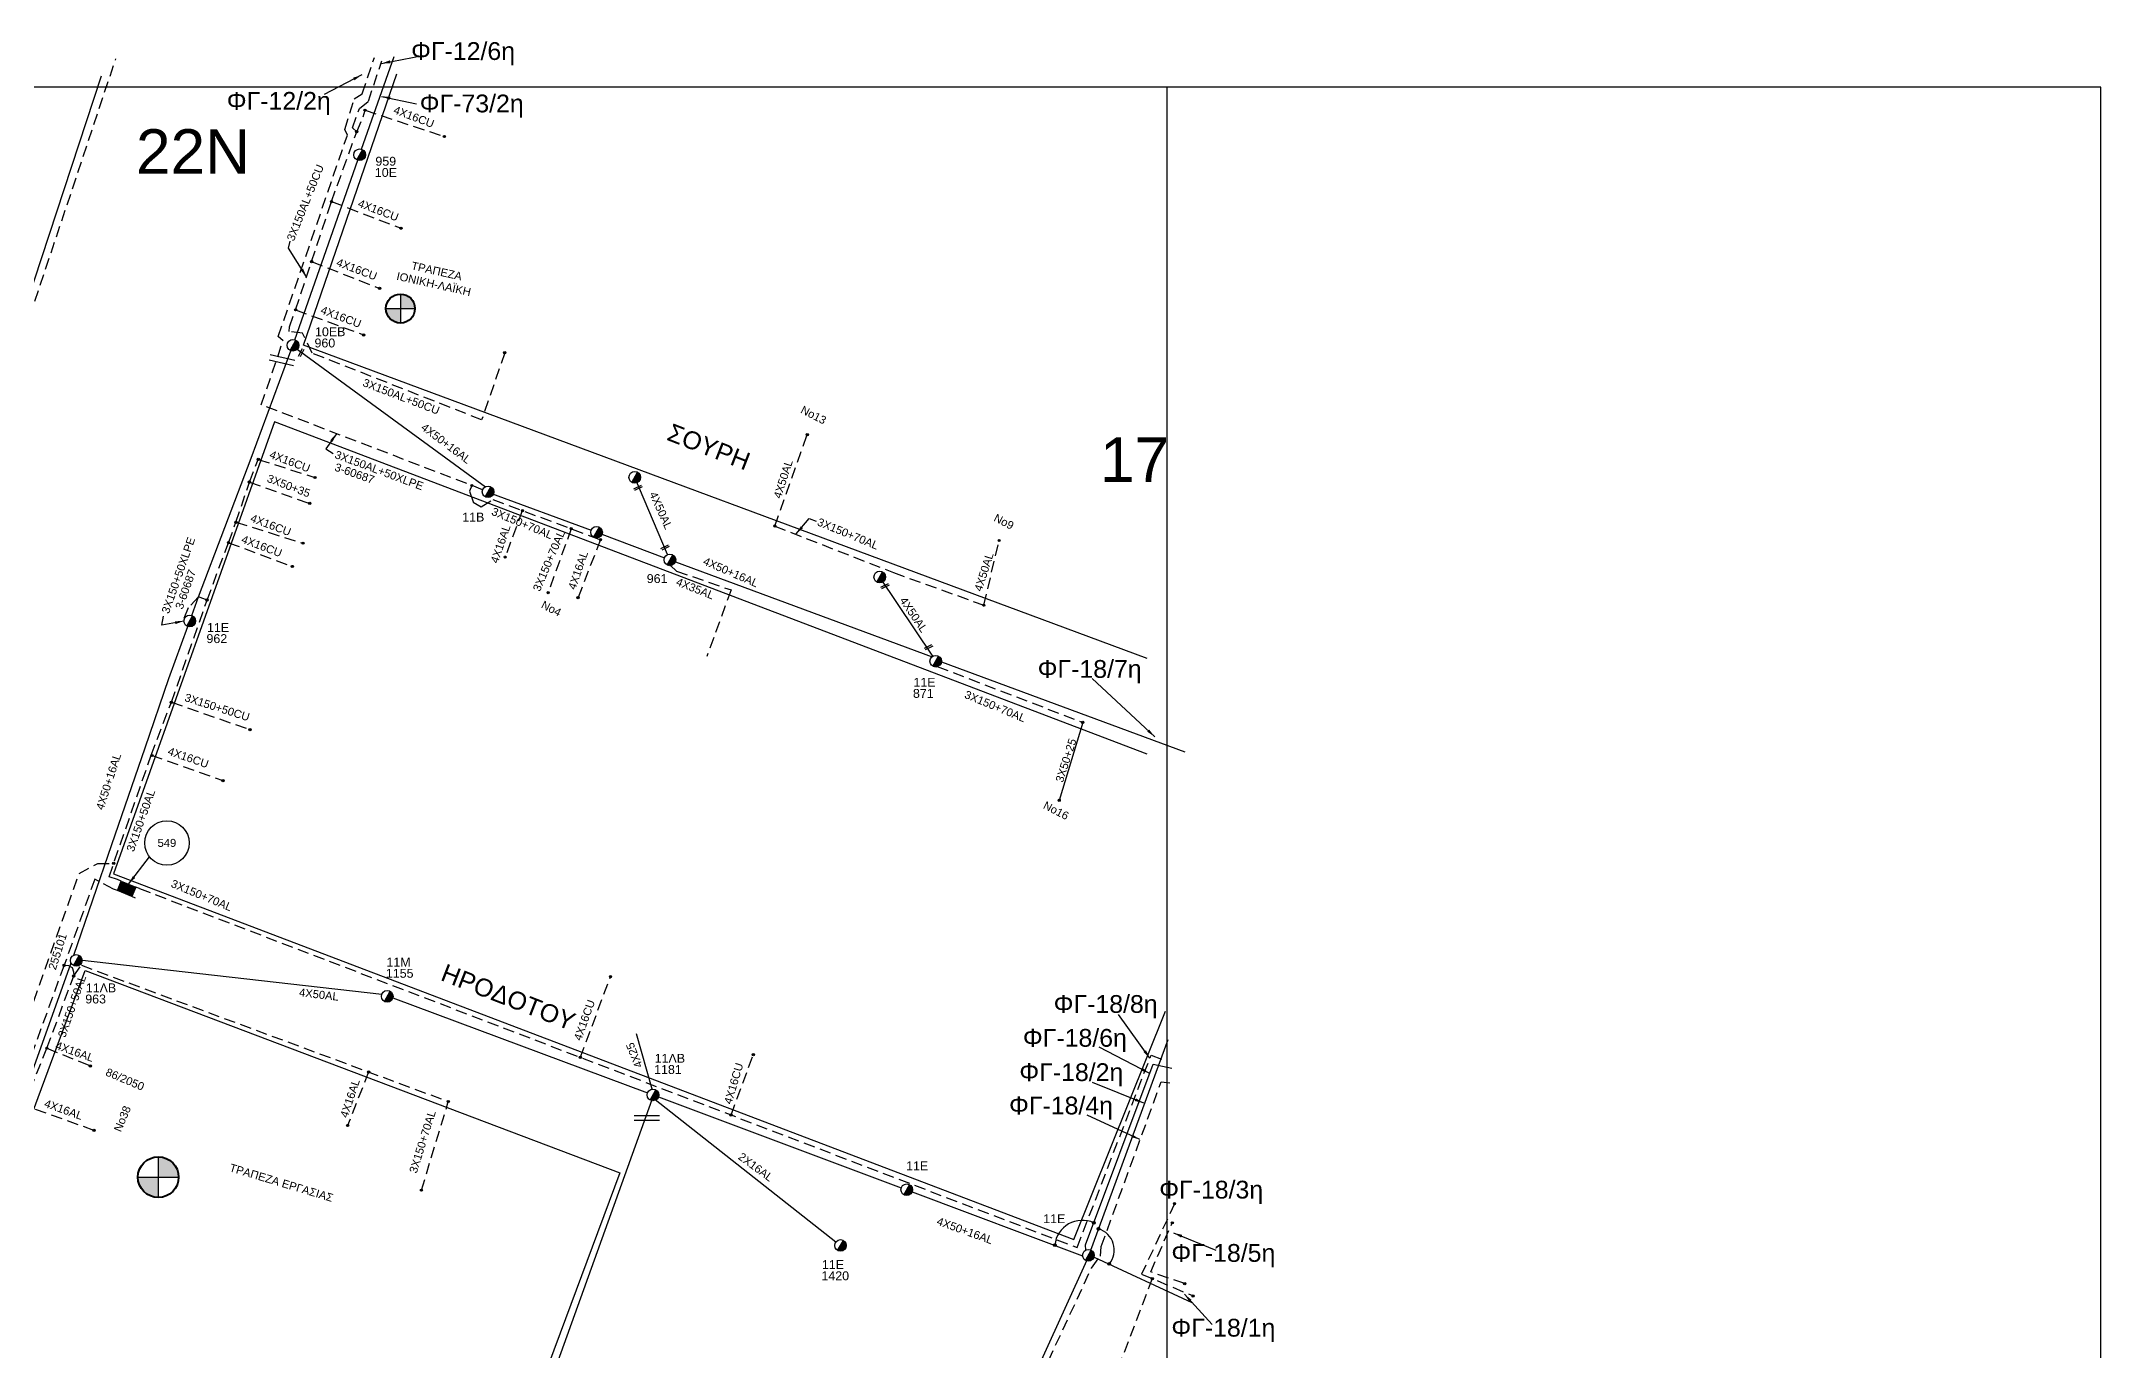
# Model space of a CAD drawing. Header units: millimetres. Extents: x 751 to 1825, y 360 to 872.
# Drawn here: x 1593.4 to 1825, y 714.3 to 861.6 of the extents above; entities that cross this region are included whole.
import ezdxf

# ---------------------------------------------------------------- set-up
doc = ezdxf.new("R2010")
doc.units = ezdxf.units.MM
doc.linetypes.add('DASHED', pattern=[19.05, 12.7, -6.35])
for name, color, linetype in [('Link Box 4 Διευθύνσεων', 7, 'Continuous'), ('Άγνωστα', 7, 'Continuous'), ('Γέφυρες Εναέριου Δικτύου', 7, 'Continuous'), ('Γυμνά εναέρια ΧΤ (1Φ)   2x16AL', 7, 'Continuous'), ('Γυμνά εναέρια ΧΤ (3Φ)   3x50+35CU', 7, 'Continuous'), ('Γυμνά εναέρια ΧΤ (3Φ)   4x35AL', 7, 'Continuous'), ('Γυμνά εναέρια ΧΤ (3Φ)   4x50AL', 7, 'Continuous'), ('Γυμνά εναέρια ΧΤ και ΦΟΠ (3Φ)   4x50+16AL', 7, 'Continuous'), ('Επιγραφές - Σχήματα', 7, 'Continuous'), ('Καλώδια ΧΤ   3x150+50AL', 7, 'DASHED'), ('Καλώδια ΧΤ   3x150+50CU', 7, 'DASHED'), ('Καλώδια ΧΤ   3x150+70 XLPE', 7, 'DASHED'), ('Καλώδια ΧΤ   3x150+70AL', 7, 'DASHED'), ('Καλώδια ΧΤ   3x150AL+50CU', 7, 'DASHED'), ('Καλώδια ΧΤ   3x150AL+50XLPE', 7, 'DASHED'), ('Καλώδια ΧΤ   4x50AL', 7, 'DASHED'), ('Μηχανική τομή', 7, 'Continuous'), ('Στύλος ΦΜ', 7, 'Continuous'), ('Στύλος ΦΜ @ 1', 7, 'Continuous'), ('Συνδέσεις', 7, 'Continuous'), ('Τομή', 7, 'Continuous'), ('Υπόβαθρο ΔΕΗ', 7, 'Continuous'), ('Υπόγεια καλώδια Δικτύου ΧΤ και Παρ. ΧΤ - 3X150+70 AL', 7, 'DASHED'), ('Υπόγεια καλώδια Παροχών ΧΤ   4x16AL', 7, 'DASHED'), ('Υπόγεια καλώδια Παροχών ΧΤ   4x16CU', 7, 'DASHED'), ('Υπόγεια καλώδια Παροχών ΧΤ   4x25', 7, 'DASHED'), ('Υπόγεια καλώδια Παροχών ΧΤ   4x50AL', 7, 'DASHED')]:
    doc.layers.add(name, color=color, linetype=linetype)
doc.styles.get("Standard").update_dxf_attribs({"font": 'ARIAL.TTF'})
doc.linetypes.add('SYN_LINE', pattern='A,0.5,-0.0001,["/\\/\\/\\/",Standard,S=0.1,R=0,X=0,Y=-0.05],-0.25', length=0.7501)
doc.dimstyles.new('ISO-25', dxfattribs={"dimtxt": 2.5, "dimasz": 2.5, "dimexe": 1.25, "dimexo": 0.625, "dimtad": 1, "dimtxsty": 'Standard', "dimcen": 2.5, "dimadec": 0, "dimazin": 0, "dimtfac": 1, "dimtmove": 0, "dimatfit": 3, "dimfxl": 1, "dimarcsym": 0})

# ---------------------------------------------------------------- blocks, each defined once
blk = doc.blocks.new('_ΣΥΝΔΕΣΗ')
at = {"layer": 'Συνδέσεις', "linetype": 'SYN_LINE', "ltscale": 40}
blk.add_hatch(color=256, dxfattribs=at).paths.add_polyline_path([(0.5, -0.01, 1), (-0.5, -0.01, 1)])
at = {"layer": 'Συνδέσεις'}
blk.add_circle((0, -0.01), 0.5, dxfattribs=at)
blk = doc.blocks.new('ΥΠΑΡΧΩΝ ΤΣΙΜΕΝΤΕΝΙΟΣ ΣΤΥΛΟΣ')
at = {"layer": 'Στύλος ΦΜ'}
blk.add_hatch(color=256, dxfattribs=at).paths.add_polyline_path([(-1.29, -2.28, 0.574793), (2.62, 0, 0.268822), (1.3, 2.27)])
blk.add_line((-1.29, -2.28), (1.3, 2.27), dxfattribs=at)
blk.add_circle((0, 0), 2.62, dxfattribs=at)
at = {"layer": 'Στύλος ΦΜ', "flags": 4}
for tag, p in [('ΑΡΙΘΜΟΣ', (-4.68, 8.05)), ('ΤΥΠΟΣ', (-4.91, 3.03))]:
    blk.add_attdef(tag, p, '', height=4, dxfattribs=at)
blk = doc.blocks.new('ΤΟΜΗ')
at = {"layer": 'Τομή', "ltscale": 40}
for p, q in [((-5.68, 0), (5.68, 0)), ((5.68, -2.33), (-5.68, -2.33))]:
    blk.add_line(p, q, dxfattribs=at)
blk = doc.blocks.new('LINK BOX 4 ΑΝΑΧΩΡΗΣΕΩΝ')
at = {"layer": 'Link Box 4 Διευθύνσεων', "ltscale": 40}
blk.add_hatch(color=256, dxfattribs=at).paths.add_polyline_path([(-3.54, 0), (-3.54, -4.67), (3.54, -4.67), (3.54, 0)])
for p, q in [((-3.54, 0), (-5.33, 0)), ((5.33, 0), (3.54, 0)), ((-3.54, -4.67), (-5.33, -4.67)), ((5.33, -4.67), (3.54, -4.67))]:
    blk.add_line(p, q, dxfattribs=at)
blk.add_lwpolyline([(-3.54, -4.67), (-3.54, 0), (3.54, 0), (3.54, -4.67)], close=True, dxfattribs=at)
blk = doc.blocks.new('ΜΗΧΑΝΙΚΗ ΤΟΜΗ')
at = {"layer": 'Μηχανική τομή', "ltscale": 40}
for p, q in [((-1.89, 0.78), (1.89, 0.78)), ((1.89, 0), (-1.89, 0))]:
    blk.add_line(p, q, dxfattribs=at)

msp = doc.modelspace()

# ---------------------------------------------------------------- hatches: boundary and pattern name
at = {"layer": 'Επιγραφές - Σχήματα'}
h = msp.add_hatch(color=1, dxfattribs=at)
h.paths.add_polyline_path([(1633.76, 831.54), (1632.12, 831.54, 0.414214), (1633.76, 829.9)])
h.paths.add_polyline_path([(1633.76, 833.17), (1633.76, 831.54), (1635.39, 831.54, 0.414214)])
h = msp.add_hatch(color=1, dxfattribs=at)
h.paths.add_polyline_path([(1604.24, 733.85, 0.414214), (1606.52, 731.56), (1606.52, 733.85)])
h.paths.add_polyline_path([(1606.52, 733.85), (1608.81, 733.85, 0.414214), (1606.52, 736.13)])

# ---------------------------------------------------------------- linework, layer by layer
at = {"layer": 'Άγνωστα', "color": 62, "ltscale": 0.1}
msp.add_lwpolyline([(1710.5, 785), (1707.85, 776.23)], dxfattribs=at)
at = {"layer": 'Άγνωστα', "color": 3, "ltscale": 0.1}
for points in [[(1711.39, 725.66), (1720.12, 749.34)], [(1711.78, 724.87), (1722.78, 719.76)]]:
    msp.add_lwpolyline(points, dxfattribs=at)
at = {"layer": 'Άγνωστα', "color": 6, "linetype": 'DASHED', "ltscale": 0.1}
for points in [[(1720.82, 730.87), (1717.12, 722.96), (1722.91, 720.49)], [(1718.32, 722.44), (1714.83, 713.33), (1722.62, 711.05)]]:
    msp.add_lwpolyline(points, dxfattribs=at)
at = {"layer": 'Άγνωστα', "color": 5, "linetype": 'DASHED', "ltscale": 0.1}
msp.add_lwpolyline([(1721.96, 721.88), (1718.14, 723.19), (1720.57, 728.72)], dxfattribs=at)
at = {"layer": 'Γέφυρες Εναέριου Δικτύου', "ltscale": 0.1}
for centre, radius, start, end in [((1710.46, 725.88), 3.12, 65.8766, 173.7531), ((1711.58, 725.67), 2.46, 319.7877, 73.8668)]:
    msp.add_arc(centre, radius, start, end, dxfattribs=at)
at = {"layer": 'Γυμνά εναέρια ΧΤ (1Φ)   2x16AL', "color": 30, "ltscale": 0.1}
msp.add_lwpolyline([(1662.39, 742.59), (1682.74, 726.57)], dxfattribs=at)
at = {"layer": 'Γυμνά εναέρια ΧΤ (3Φ)   3x50+35CU', "color": 173, "linetype": 'DASHED', "ltscale": 0.1}
msp.add_lwpolyline([(1616.77, 812.03), (1623.55, 809.63)], dxfattribs=at)
at = {"layer": 'Γυμνά εναέρια ΧΤ (3Φ)   4x35AL', "color": 62, "linetype": 'DASHED', "ltscale": 0.1}
msp.add_lwpolyline([(1664.13, 802.65), (1664.81, 802.01), (1670.94, 799.9), (1668.22, 792.41)], dxfattribs=at)
at = {"layer": 'Γυμνά εναέρια ΧΤ (3Φ)   4x50AL', "color": 27, "linetype": 'DASHED', "ltscale": 0.1}
msp.add_lwpolyline([(1701.82, 702.85), (1711.49, 723.63), (1712.48, 724.98), (1712.58, 726.07), (1719.32, 744.58), (1720.29, 744.48)], dxfattribs=at)
at = {"layer": 'Γυμνά εναέρια ΧΤ (3Φ)   4x50AL', "color": 27, "ltscale": 0.1}
msp.add_lwpolyline([(1710.94, 724.53), (1701.23, 703.17)], dxfattribs=at)
at = {"layer": 'Γυμνά εναέρια ΧΤ και ΦΟΠ (3Φ)   4x50+16AL', "color": 87, "ltscale": 0.1}
for points in [[(1629.39, 849.46), (1633.05, 859.89)], [(1621.88, 828.03), (1628.95, 848.22)]]:
    msp.add_lwpolyline(points, dxfattribs=at)
at = {"layer": 'Γυμνά εναέρια ΧΤ και ΦΟΠ (3Φ)   4x50+16AL', "color": 173, "ltscale": 0.1}
for points in [[(1610.28, 797.01), (1611.05, 799.11), (1616.96, 814.7), (1621.44, 826.8)], [(1597.01, 758.81), (1601.28, 771.26), (1605.03, 782.14), (1607.69, 789.93), (1609.83, 795.78)], [(1583.53, 721.12), (1596.71, 757.95)]]:
    msp.add_lwpolyline(points, dxfattribs=at)
at = {"layer": 'Γυμνά εναέρια ΧΤ και ΦΟΠ (3Φ)   4x50+16AL', "color": 62, "ltscale": 0.1}
for points in [[(1622.14, 826.96), (1643.33, 811.5)], [(1644.01, 810.74), (1655.2, 806.61)], [(1656.42, 806.15), (1663.45, 803.51)], [(1664.68, 803.05), (1693.55, 792.39)], [(1694.61, 791.8), (1721.99, 781.69)]]:
    msp.add_lwpolyline(points, dxfattribs=at)
at = {"layer": 'Γυμνά εναέρια ΧΤ και ΦΟΠ (3Φ)   4x50+16AL', "color": 30, "ltscale": 0.1}
for points in [[(1710.86, 725.66), (1710.8, 726.23), (1718.41, 746.57), (1720.5, 746.13)], [(1662.77, 742.87), (1690.09, 732.67)], [(1691.31, 732.21), (1710.48, 725)]]:
    msp.add_lwpolyline(points, dxfattribs=at)
at = {"layer": 'Γυμνά εναέρια ΧΤ και ΦΟΠ (3Φ)   4x50+16AL', "color": 85, "ltscale": 0.1}
msp.add_lwpolyline([(1662.05, 742.55), (1648.73, 705.54)], dxfattribs=at)
at = {"layer": 'Επιγραφές - Σχήματα', "ltscale": 0.1}
msp.add_lwpolyline([(1720, 856.45), (751.91, 856.45), (751.91, 369.88), (1720, 369.88)], close=True, dxfattribs=at)
msp.add_lwpolyline([(1720, 369.88), (1825, 369.88), (1825, 856.45), (1720, 856.45)], dxfattribs=at)
at = {"layer": 'Επιγραφές - Σχήματα', "color": 1}
for points in [[(1633.76, 833.17), (1633.76, 829.9)], [(1632.12, 831.54), (1635.39, 831.54)], [(1606.52, 736.13), (1606.52, 731.56)], [(1604.24, 733.85), (1608.81, 733.85)]]:
    msp.add_lwpolyline(points, dxfattribs=at)
at = {"layer": 'Επιγραφές - Σχήματα', "color": 173, "linetype": 'DASHED', "ltscale": 0.1}
msp.add_lwpolyline([(1612.01, 798.76), (1611.05, 799.11), (1609.87, 797.87), (1609.37, 796.6), (1609.43, 796.58)], dxfattribs=at)
at = {"layer": 'Επιγραφές - Σχήματα', "color": 1, "lineweight": 40}
for centre, radius in [((1633.76, 831.54), 1.63), ((1606.52, 733.85), 2.29)]:
    msp.add_circle(centre, radius, dxfattribs=at)
at = {"layer": 'Επιγραφές - Σχήματα', "ltscale": 0.1}
msp.add_circle((1607.49, 771.44), 2.5, dxfattribs=at)
at = {"layer": 'Καλώδια ΧΤ   3x150+50AL', "color": 151, "linetype": 'DASHED', "ltscale": 0.1}
msp.add_lwpolyline([(1588.87, 830.19), (1591.44, 828.76), (1601.75, 859.64)], dxfattribs=at)
at = {"layer": 'Καλώδια ΧΤ   3x150+50AL', "color": 173, "linetype": 'DASHED', "ltscale": 0.1}
msp.add_lwpolyline([(1601.95, 767.33), (1600.98, 767.62), (1605.73, 781.31), (1608, 787.27), (1612.01, 798.76), (1614.42, 805.21), (1615.26, 807.51), (1616.77, 812.03), (1617.77, 814.58)], dxfattribs=at)
at = {"layer": 'Καλώδια ΧΤ   3x150+50AL', "color": 5, "linetype": 'DASHED', "ltscale": 0.1}
for points in [[(1591.4, 741.94), (1593.99, 748.36), (1597.01, 756.48), (1597.87, 757.68), (1639.14, 742.36)], [(1595.93, 757.68), (1596.43, 757.65), (1596.84, 757.44), (1596.99, 756.93), (1597.01, 756.48)], [(1630.18, 745.69), (1627.82, 739.67)]]:
    msp.add_lwpolyline(points, dxfattribs=at)
at = {"layer": 'Καλώδια ΧΤ   3x150+50CU', "color": 173, "linetype": 'DASHED', "ltscale": 0.1}
msp.add_lwpolyline([(1608, 787.27), (1616.83, 784.18)], dxfattribs=at)
at = {"layer": 'Καλώδια ΧΤ   3x150+70 XLPE', "color": 5, "linetype": 'DASHED', "ltscale": 0.1}
msp.add_lwpolyline([(1601.5, 766.25), (1599.38, 767.36), (1595.93, 757.68), (1582.88, 721.88), (1582.82, 721.65), (1582.41, 721.41), (1581.99, 721.37), (1581.75, 721.03)], dxfattribs=at)
at = {"layer": 'Καλώδια ΧΤ   3x150+70AL', "color": 6, "linetype": 'DASHED', "ltscale": 0.1}
msp.add_lwpolyline([(1652.96, 806.78), (1650.37, 799.59)], dxfattribs=at)
at = {"layer": 'Καλώδια ΧΤ   3x150AL+50CU', "color": 2, "linetype": 'DASHED', "ltscale": 0.1}
for points in [[(1628.84, 851.43), (1628.36, 851.86), (1629.15, 854.05), (1630.16, 854.85), (1631.66, 859.42)], [(1645.48, 826.58), (1642.89, 819.03), (1623.84, 826.52), (1622.75, 828.78), (1621.26, 828.97), (1621.28, 829.48), (1621.97, 831.4), (1623.77, 836.82), (1626, 843.57), (1628.84, 851.43), (1629.56, 853.1)]]:
    msp.add_lwpolyline(points, dxfattribs=at)
at = {"layer": 'Καλώδια ΧΤ   3x150AL+50XLPE', "color": 6, "linetype": 'DASHED', "ltscale": 0.1}
msp.add_lwpolyline([(1643, 811.17), (1618.11, 820.72), (1620.56, 827.92), (1620.02, 828.4), (1627.79, 851.03), (1627.49, 851.69), (1628.56, 855.14), (1629.44, 855.68), (1630.83, 859.76)], dxfattribs=at)
at = {"layer": 'Καλώδια ΧΤ   3x150AL+50XLPE', "color": 7, "linetype": 'DASHED', "ltscale": 0.1}
msp.add_lwpolyline([(1481.72, 792.04), (1472.07, 794.99), (1465.99, 775.98), (1477.59, 771.42), (1491.09, 766.16), (1500.12, 762.26), (1509.4, 758.46), (1517.92, 755.13), (1529.01, 750.57), (1537.84, 746.98), (1563.97, 736.66), (1561.92, 730.9), (1581.69, 723.13), (1597.61, 767.99), (1599.71, 769.14), (1601.51, 769.15)], dxfattribs=at)
at = {"layer": 'Καλώδια ΧΤ   4x50AL', "color": 30, "linetype": 'Continuous', "ltscale": 0.1}
for points in [[(1597.67, 758.28), (1631.66, 754.43)], [(1632.91, 754.03), (1661.55, 743.33)]]:
    msp.add_lwpolyline(points, dxfattribs=at)
at = {"layer": 'Υπόβαθρο ΔΕΗ', "ltscale": 0.1}
for points in [[(1540.15, 858.6), (1590.93, 829.62), (1600.13, 857.7)], [(1717.76, 792.19), (1622.86, 827.44), (1633.35, 857.93)], [(1717.76, 781.43), (1619.61, 818.81), (1601.47, 767.98), (1709.51, 726.86), (1719.79, 752.53)], [(1639.38, 683.18), (1579.36, 706.05), (1598.29, 757.1), (1658.43, 734.34), (1639.38, 683.18)]]:
    msp.add_lwpolyline(points, dxfattribs=at)
at = {"layer": 'Υπόγεια καλώδια Δικτύου ΧΤ και Παρ. ΧΤ - 3X150+70 AL', "color": 6, "linetype": 'DASHED', "ltscale": 0.1}
msp.add_lwpolyline([(1641.79, 811.64), (1641.52, 810.99), (1641.94, 809.78), (1642.85, 809.25), (1644.16, 810.06), (1656.26, 805.55)], dxfattribs=at)
at = {"layer": 'Υπόγεια καλώδια Δικτύου ΧΤ και Παρ. ΧΤ - 3X150+70 AL', "color": 62, "linetype": 'DASHED', "ltscale": 0.1}
for points in [[(1675.86, 807.08), (1689.23, 801.84), (1699.37, 798.18)], [(1694.14, 791.29), (1710.5, 785)]]:
    msp.add_lwpolyline(points, dxfattribs=at)
at = {"layer": 'Υπόγεια καλώδια Δικτύου ΧΤ και Παρ. ΧΤ - 3X150+70 AL', "color": 173, "linetype": 'DASHED', "ltscale": 0.1}
msp.add_lwpolyline([(1604.41, 766.31), (1709.87, 725.94), (1718.18, 747.58), (1720.01, 746.9)], dxfattribs=at)
at = {"layer": 'Υπόγεια καλώδια Δικτύου ΧΤ και Παρ. ΧΤ - 3X150+70 AL', "color": 5, "linetype": 'DASHED', "ltscale": 0.1}
msp.add_lwpolyline([(1636.12, 732.39), (1639.14, 742.36)], dxfattribs=at)
at = {"layer": 'Υπόγεια καλώδια Παροχών ΧΤ   4x16AL', "color": 6, "linetype": 'DASHED', "ltscale": 0.1}
for points in [[(1647.46, 808.83), (1645.54, 803.59)], [(1656.26, 805.55), (1653.73, 799.04)]]:
    msp.add_lwpolyline(points, dxfattribs=at)
at = {"layer": 'Υπόγεια καλώδια Παροχών ΧΤ   4x16AL', "color": 5, "linetype": 'DASHED', "ltscale": 0.1}
for points in [[(1593.99, 748.36), (1598.88, 746.36)], [(1599.29, 739.11), (1591.4, 741.94)]]:
    msp.add_lwpolyline(points, dxfattribs=at)
at = {"layer": 'Υπόγεια καλώδια Παροχών ΧΤ   4x16CU', "color": 2, "linetype": 'DASHED', "ltscale": 0.1}
for points in [[(1629.56, 853.1), (1629.78, 853.86), (1638.7, 850.89)], [(1626, 843.57), (1633.83, 840.58)], [(1623.77, 836.82), (1631.41, 833.81)], [(1621.97, 831.4), (1629.62, 828.58)]]:
    msp.add_lwpolyline(points, dxfattribs=at)
at = {"layer": 'Υπόγεια καλώδια Παροχών ΧΤ   4x16CU', "color": 173, "linetype": 'DASHED', "ltscale": 0.1}
for points in [[(1617.77, 814.58), (1624.14, 812.54)], [(1615.26, 807.51), (1622.79, 805.16)], [(1614.42, 805.21), (1621.59, 802.54)], [(1605.73, 781.31), (1613.8, 778.45)], [(1653.98, 747.28), (1657.38, 756.4)], [(1670.94, 740.84), (1673.45, 747.64)]]:
    msp.add_lwpolyline(points, dxfattribs=at)
at = {"layer": 'Υπόγεια καλώδια Παροχών ΧΤ   4x25', "color": 30, "linetype": 'Continuous', "ltscale": 0.1}
msp.add_lwpolyline([(1662.07, 743.75), (1660.31, 749.97)], dxfattribs=at)
at = {"layer": 'Υπόγεια καλώδια Παροχών ΧΤ   4x50AL', "color": 62, "linetype": 'DASHED', "ltscale": 0.1}
for points in [[(1675.86, 807.08), (1679.51, 817.35)], [(1699.37, 798.18), (1701.1, 805.46)]]:
    msp.add_lwpolyline(points, dxfattribs=at)
at = {"layer": 'Υπόγεια καλώδια Παροχών ΧΤ   4x50AL', "color": 62, "linetype": 'Continuous', "ltscale": 0.1}
for points in [[(1663.81, 803.88), (1660.11, 812.56)], [(1693.63, 792.45), (1687.66, 801.35)]]:
    msp.add_lwpolyline(points, dxfattribs=at)

# ---------------------------------------------------------------- block references
at = {"layer": 'Link Box 4 Διευθύνσεων', "ltscale": 0.1, "xscale": 0.2499999999999115, "yscale": 0.2499999999999115, "zscale": 0.2499999999999115, "rotation": 337.5669299075652}
msp.add_blockref('LINK BOX 4 ΑΝΑΧΩΡΗΣΕΩΝ', (1603.18, 766.82), dxfattribs=at)
at = {"layer": 'Μηχανική τομή', "ltscale": 0.1}
for p, xscale, yscale, zscale, rotation in [((1622.69, 826.53), 0.2500000000000316, 0.2500000000000316, 0.2500000000000316, 62.69221674166852), ((1660.52, 811.29), 0.25000000000004, 0.25000000000004, 0.25000000000004, 25.83418730083189), ((1663.57, 804.59), 0.25000000000004, 0.25000000000004, 0.25000000000004, 25.83418730083189), ((1688.3, 800.22), 0.25000000000004, 0.25000000000004, 0.25000000000004, 25.83418730083189), ((1693.2, 793.36), 0.25000000000004, 0.25000000000004, 0.25000000000004, 25.83418730083189)]:
    msp.add_blockref('ΜΗΧΑΝΙΚΗ ΤΟΜΗ', p, dxfattribs=dict(at, xscale=xscale, yscale=yscale, zscale=zscale, rotation=rotation))
at = {"layer": 'Στύλος ΦΜ @ 1', "ltscale": 0.1}
ref = msp.add_blockref('ΥΠΑΡΧΩΝ ΤΣΙΜΕΝΤΕΝΙΟΣ ΣΤΥΛΟΣ', (1629.17, 848.84), dxfattribs=dict(at, xscale=0.25, yscale=0.25, zscale=0.25))
ref.add_attrib('ΤΥΠΟΣ', '10E', (1630.88, 846.35), dxfattribs={"layer": 'Στύλος ΦΜ', "height": 1, "flags": 4})
ref.add_attrib('ΑΡΙΘΜΟΣ', '959', (1630.94, 847.61), dxfattribs={"layer": 'Στύλος ΦΜ', "height": 1, "flags": 4})
ref = msp.add_blockref('ΥΠΑΡΧΩΝ ΤΣΙΜΕΝΤΕΝΙΟΣ ΣΤΥΛΟΣ', (1621.67, 827.41), dxfattribs=dict(at, xscale=0.25, yscale=0.25, zscale=0.25))
ref.add_attrib('ΤΥΠΟΣ', '960', (1624.09, 827.17), dxfattribs={"layer": 'Στύλος ΦΜ', "height": 1, "flags": 4})
ref.add_attrib('ΑΡΙΘΜΟΣ', '10EB', (1624.15, 828.43), dxfattribs={"layer": 'Στύλος ΦΜ', "height": 1, "flags": 4})
at = {"layer": 'Στύλος ΦΜ @ 1', "ltscale": 0.1, "xscale": 0.25, "yscale": 0.25, "zscale": 0.25}
for p in [(1660.11, 812.56), (1655.81, 806.38), (1687.66, 801.35)]:
    msp.add_blockref('ΥΠΑΡΧΩΝ ΤΣΙΜΕΝΤΕΝΙΟΣ ΣΤΥΛΟΣ', p, dxfattribs=at)
at = {"layer": 'Στύλος ΦΜ @ 1', "ltscale": 0.1}
ref = msp.add_blockref('ΥΠΑΡΧΩΝ ΤΣΙΜΕΝΤΕΝΙΟΣ ΣΤΥΛΟΣ', (1643.61, 810.93), dxfattribs=dict(at, xscale=0.25, yscale=0.25, zscale=0.25))
ref.add_attrib('ΤΥΠΟΣ', '11B', (1640.71, 807.59), dxfattribs={"layer": 'Στύλος ΦΜ', "height": 1, "flags": 4})
ref = msp.add_blockref('ΥΠΑΡΧΩΝ ΤΣΙΜΕΝΤΕΝΙΟΣ ΣΤΥΛΟΣ', (1664.06, 803.28), dxfattribs=dict(at, xscale=0.25, yscale=0.25, zscale=0.25))
ref.add_attrib('ΤΥΠΟΣ', '961', (1661.46, 800.67), dxfattribs={"layer": 'Στύλος ΦΜ', "height": 1, "flags": 4})
ref = msp.add_blockref('ΥΠΑΡΧΩΝ ΤΣΙΜΕΝΤΕΝΙΟΣ ΣΤΥΛΟΣ', (1610.06, 796.4), dxfattribs=dict(at, xscale=0.25, yscale=0.25, zscale=0.25))
ref.add_attrib('ΤΥΠΟΣ', '962', (1611.94, 793.92), dxfattribs={"layer": 'Στύλος ΦΜ', "height": 1, "flags": 4})
ref.add_attrib('ΑΡΙΘΜΟΣ', '11E', (1612, 795.17), dxfattribs={"layer": 'Στύλος ΦΜ', "height": 1, "flags": 4})
ref = msp.add_blockref('ΥΠΑΡΧΩΝ ΤΣΙΜΕΝΤΕΝΙΟΣ ΣΤΥΛΟΣ', (1693.96, 791.88), dxfattribs=dict(at, xscale=0.25, yscale=0.25, zscale=0.25))
ref.add_attrib('ΤΥΠΟΣ', '871', (1691.4, 787.76), dxfattribs={"layer": 'Στύλος ΦΜ', "height": 1, "flags": 4})
ref.add_attrib('ΑΡΙΘΜΟΣ', '11E', (1691.46, 789.01), dxfattribs={"layer": 'Στύλος ΦΜ', "height": 1, "flags": 4})
ref = msp.add_blockref('ΥΠΑΡΧΩΝ ΤΣΙΜΕΝΤΕΝΙΟΣ ΣΤΥΛΟΣ', (1597.3, 758.23), dxfattribs=dict(at, xscale=0.25, yscale=0.25, zscale=0.25))
ref.add_attrib('ΤΥΠΟΣ', '963', (1598.31, 753.39), dxfattribs={"layer": 'Στύλος ΦΜ', "height": 1, "flags": 4})
ref.add_attrib('ΑΡΙΘΜΟΣ', '11ΛB', (1598.37, 754.64), dxfattribs={"layer": 'Στύλος ΦΜ', "height": 1, "flags": 4})
ref = msp.add_blockref('ΥΠΑΡΧΩΝ ΤΣΙΜΕΝΤΕΝΙΟΣ ΣΤΥΛΟΣ', (1632.27, 754.19), dxfattribs=dict(at, xscale=0.25, yscale=0.25, zscale=0.25))
ref.add_attrib('ΤΥΠΟΣ', '1155', (1632.12, 756.28), dxfattribs={"layer": 'Στύλος ΦΜ', "height": 1, "flags": 4})
ref.add_attrib('ΑΡΙΘΜΟΣ', '11M', (1632.18, 757.54), dxfattribs={"layer": 'Στύλος ΦΜ', "height": 1, "flags": 4})
ref = msp.add_blockref('ΥΠΑΡΧΩΝ ΤΣΙΜΕΝΤΕΝΙΟΣ ΣΤΥΛΟΣ', (1662.16, 743.1), dxfattribs=dict(at, xscale=0.25, yscale=0.25, zscale=0.25))
ref.add_attrib('ΤΥΠΟΣ', '1181', (1662.29, 745.46), dxfattribs={"layer": 'Στύλος ΦΜ', "height": 1, "flags": 4})
ref.add_attrib('ΑΡΙΘΜΟΣ', '11ΛB', (1662.35, 746.72), dxfattribs={"layer": 'Στύλος ΦΜ', "height": 1, "flags": 4})
ref = msp.add_blockref('ΥΠΑΡΧΩΝ ΤΣΙΜΕΝΤΕΝΙΟΣ ΣΤΥΛΟΣ', (1690.7, 732.44), dxfattribs=dict(at, xscale=0.25, yscale=0.25, zscale=0.25))
ref.add_attrib('ΤΥΠΟΣ', '11E', (1690.63, 734.62), dxfattribs={"layer": 'Στύλος ΦΜ', "height": 1, "flags": 4})
ref = msp.add_blockref('ΥΠΑΡΧΩΝ ΤΣΙΜΕΝΤΕΝΙΟΣ ΣΤΥΛΟΣ', (1711.13, 725.06), dxfattribs=dict(at, xscale=0.25, yscale=0.25, zscale=0.25))
ref.add_attrib('ΤΥΠΟΣ', '11E', (1706.05, 728.68), dxfattribs={"layer": 'Στύλος ΦΜ', "height": 1, "flags": 4})
ref = msp.add_blockref('ΥΠΑΡΧΩΝ ΤΣΙΜΕΝΤΕΝΙΟΣ ΣΤΥΛΟΣ', (1683.25, 726.17), dxfattribs=dict(at, xscale=0.25, yscale=0.25, zscale=0.25))
ref.add_attrib('ΤΥΠΟΣ', '1420', (1681.11, 722.26), dxfattribs={"layer": 'Στύλος ΦΜ', "height": 1, "flags": 4})
ref.add_attrib('ΑΡΙΘΜΟΣ', '11E', (1681.16, 723.52), dxfattribs={"layer": 'Στύλος ΦΜ', "height": 1, "flags": 4})
at = {"layer": 'Συνδέσεις', "ltscale": 0.1, "xscale": 0.25, "yscale": 0.25, "zscale": 0.25}
for p in [(1629.78, 853.86), (1628.84, 851.43), (1638.7, 850.89), (1626, 843.57), (1633.83, 840.58), (1623.77, 836.82), (1631.41, 833.81), (1621.97, 831.4), (1629.62, 828.58), (1645.48, 826.58), (1679.51, 817.35), (1617.77, 814.58), (1616.77, 812.03), (1624.14, 812.54), (1641.79, 811.64), (1623.55, 809.63), (1647.49, 808.82), (1615.26, 807.51), (1652.96, 806.78), (1675.86, 807.08), (1614.42, 805.21), (1622.79, 805.16), (1656.26, 805.55), (1701.1, 805.46), (1621.59, 802.54), (1645.54, 803.59), (1650.37, 799.59), (1612.01, 798.76), (1653.73, 799.04), (1699.37, 798.18), (1607.99, 787.27), (1616.83, 784.18), (1710.5, 785), (1605.81, 781.28), (1613.8, 778.45), (1707.85, 776.23), (1601.51, 769.15), (1595.93, 757.68), (1597.01, 756.48), (1657.38, 756.4), (1593.99, 748.36), (1598.88, 746.36), (1654, 747.33), (1673.45, 747.64), (1630.18, 745.69), (1639.14, 742.36), (1599.29, 739.11), (1627.82, 739.67), (1670.94, 740.84), (1636.12, 732.39), (1720.82, 730.87), (1720.57, 728.72), (1718.32, 722.44), (1721.96, 721.88), (1722.91, 720.49)]:
    msp.add_blockref('_ΣΥΝΔΕΣΗ', p, dxfattribs=at)
at = {"layer": 'Συνδέσεις', "xscale": 0.3, "yscale": 0.3, "zscale": 0.345700799648589}
for p in [(1711.74, 728.73), (1712.27, 728.04), (1707.36, 726.22), (1713.46, 724.09)]:
    msp.add_blockref('_ΣΥΝΔΕΣΗ', p, dxfattribs=at)
at = {"layer": 'Τομή', "ltscale": 0.1, "xscale": -0.2500000000000452, "yscale": 0.2499999999998863, "zscale": 0.25, "rotation": 166.8592626656217}
msp.add_blockref('ΤΟΜΗ', (1620.36, 825.46), dxfattribs=at)
at = {"layer": 'Τομή', "ltscale": 0.1, "xscale": 0.25, "yscale": 0.25, "zscale": 0.25}
msp.add_blockref('ΤΟΜΗ', (1661.46, 740.79), dxfattribs=at)

# ---------------------------------------------------------------- texts
at = {"layer": 'Άγνωστα', "color": 7, "ltscale": 0.1, "insert": (1707.41, 778.45), "char_height": 0.9, "width": 84.1859, "attachment_point": 1, "rotation": 72.3009}
msp.add_mtext('3X50+25', dxfattribs=at)
at = {"layer": 'Γυμνά εναέρια ΧΤ (1Φ)   2x16AL', "color": 7, "ltscale": 0.1, "insert": (1672.19, 736.69), "char_height": 0.9, "width": 84.1859, "attachment_point": 1, "rotation": 323.5693}
msp.add_mtext('2X16AL', dxfattribs=at)
at = {"layer": 'Γυμνά εναέρια ΧΤ (3Φ)   3x50+35CU', "color": 7, "ltscale": 0.1, "insert": (1618.98, 812.93), "char_height": 0.9, "width": 84.1859, "attachment_point": 1, "rotation": 339.1161}
msp.add_mtext('3X50+35', dxfattribs=at)
at = {"layer": 'Γυμνά εναέρια ΧΤ (3Φ)   4x35AL', "color": 7, "ltscale": 0.1, "insert": (1665, 801.3), "char_height": 0.9, "width": 84.1859, "attachment_point": 1, "rotation": 338.2928}
msp.add_mtext('4X35AL', dxfattribs=at)
at = {"layer": 'Γυμνά εναέρια ΧΤ και ΦΟΠ (3Φ)   4x50+16AL', "color": 7, "ltscale": 0.1, "char_height": 0.9, "width": 84.1859, "attachment_point": 1}
for insert, rotation in [((1636.53, 818.72), 323.0594), ((1668.07, 803.62), 336.5752), ((1599.48, 775.35), 72.1018), ((1694.3, 729.39), 340.0735)]:
    msp.add_mtext('4X50+16AL', dxfattribs=dict(at, insert=insert, rotation=rotation))
at = {"layer": 'Επιγραφές - Σχήματα', "ltscale": 0.1}
for s, insert, char_height, width, attachment_point in [('ΦΓ-12/6η', (1640.8, 860.2), 2, 8.5591, 5), ('ΦΓ-12/2η', (1620.07, 854.6), 2, 8.5591, 5), ('ΦΓ-73/2η', (1641.77, 854.31), 2, 6.2196, 5), ('22N', (1604.02, 851.71), 5, 9.6451, 1), ('17', (1712.44, 817.05), 5, 9.6451, 1), ('ΦΓ-18/7η', (1711.27, 790.71), 2, 8.5591, 5), ('ΦΓ-18/8η', (1713.07, 753.03), 2, 8.5591, 5), ('ΦΓ-18/6η', (1709.61, 749.22), 2, 8.5591, 5), ('ΦΓ-18/2η', (1709.21, 745.36), 2, 8.5591, 5), ('ΦΓ-18/4η', (1708.05, 741.61), 2, 8.5591, 5), ('ΦΓ-18/3η', (1724.94, 732.15), 2, 8.5591, 5), ('ΦΓ-18/5η', (1726.31, 725.03), 2, 8.5591, 5), ('ΦΓ-18/1η', (1726.31, 716.62), 2, 8.5591, 5)]:
    msp.add_mtext(s, dxfattribs=dict(at, insert=insert, char_height=char_height, width=width, attachment_point=attachment_point))
at = {"layer": 'Επιγραφές - Σχήματα', "ltscale": 0.1, "char_height": 0.9}
for s, insert, width, attachment_point, rotation in [('ΤΡΑΠΕΖΑ\\PΙΟΝΙΚΗ-ΛΑΪΚΗ', (1637.67, 835.03), 8.5591, 5, 347.4225), ('No13', (1679.09, 820.66), 84.1859, 1, 332.713), ('3-60687', (1626.57, 814.19), 84.1859, 1, 340.7431), ('No9', (1700.81, 808.5), 84.1859, 1, 332.713), ('No4', (1649.91, 798.73), 84.1859, 1, 332.713), ('No16', (1706.37, 776.17), 84.1859, 1, 332.713), ('255101', (1594.13, 757.36), 84.1859, 1, 72.4498), ('86/2050', (1602.78, 744.85), 8.5591, 5, 337.1309), ('No38', (1602.48, 740.42), 8.5591, 5, 67.1309), ('ΤΡΑΠΕΖΑ ΕΡΓΑΣΙΑΣ', (1620.37, 733.23), 14.2366, 5, 343.3103)]:
    msp.add_mtext(s, dxfattribs=dict(at, insert=insert, width=width, attachment_point=attachment_point, rotation=rotation))
at = {"layer": 'Επιγραφές - Σχήματα', "ltscale": 0.1, "char_height": 2, "attachment_point": 5, "rotation": 338.743}
for s, insert in [('ΣΟΥΡΗ', (1668.44, 815.98)), ('ΗΡΟΔΟΤΟΥ', (1645.89, 754.09))]:
    msp.add_mtext(s, dxfattribs=dict(at, insert=insert))
at = {"layer": 'Επιγραφές - Σχήματα', "color": 7, "ltscale": 0.1, "insert": (1608.4, 797.94), "char_height": 0.9, "width": 84.1859, "attachment_point": 1, "rotation": 70.6054}
msp.add_mtext('3-60687', dxfattribs=at)
at = {"layer": 'Επιγραφές - Σχήματα', "color": 7, "ltscale": 0.1, "insert": (1607.49, 771.44), "char_height": 0.9, "width": 2.0723, "attachment_point": 5}
msp.add_mtext('549', dxfattribs=at)
at = {"layer": 'Καλώδια ΧΤ   3x150+50AL', "color": 7, "linetype": 'DASHED', "ltscale": 0.1, "char_height": 0.9, "width": 84.1859, "attachment_point": 1}
for insert, rotation in [((1602.91, 770.67), 70.5075), ((1595.2, 749.78), 70.9255)]:
    msp.add_mtext('3X150+50AL', dxfattribs=dict(at, insert=insert, rotation=rotation))
at = {"layer": 'Καλώδια ΧΤ   3x150+50CU', "color": 7, "linetype": 'DASHED', "ltscale": 0.1, "insert": (1609.67, 788.28), "char_height": 0.9, "width": 84.1859, "attachment_point": 1, "rotation": 342.3313}
msp.add_mtext('3X150+50CU', dxfattribs=at)
at = {"layer": 'Καλώδια ΧΤ   3x150+70AL', "color": 7, "linetype": 'DASHED', "ltscale": 0.1, "insert": (1648.61, 799.99), "char_height": 0.9, "width": 84.1859, "attachment_point": 1, "rotation": 66.9361}
msp.add_mtext('3X150+70AL', dxfattribs=at)
at = {"layer": 'Καλώδια ΧΤ   3x150AL+50CU', "color": 7, "linetype": 'DASHED', "ltscale": 0.1, "char_height": 0.9, "width": 84.1859, "attachment_point": 1}
for insert, rotation in [((1620.93, 839.39), 68.0397), ((1629.75, 823.7), 339.026)]:
    msp.add_mtext('3X150AL+50CU', dxfattribs=dict(at, insert=insert, rotation=rotation))
at = {"layer": 'Καλώδια ΧΤ   3x150AL+50XLPE', "color": 7, "linetype": 'DASHED', "ltscale": 0.1, "char_height": 0.9}
for s, insert, width, attachment_point, rotation in [('3X150AL+50XLPE', (1631.37, 813.34), 13.9242, 5, 339.5969), ('3X150+50XLPE', (1606.86, 797.46), 84.1859, 1, 70.6054)]:
    msp.add_mtext(s, dxfattribs=dict(at, insert=insert, width=width, attachment_point=attachment_point, rotation=rotation))
at = {"layer": 'Καλώδια ΧΤ   4x50AL', "color": 7, "linetype": 'DASHED', "ltscale": 0.1, "insert": (1622.42, 755.1), "char_height": 0.9, "width": 84.1859, "attachment_point": 1, "rotation": 353.4272}
msp.add_mtext('4X50AL', dxfattribs=at)
at = {"layer": 'Υπόγεια καλώδια Δικτύου ΧΤ και Παρ. ΧΤ - 3X150+70 AL', "color": 7, "linetype": 'DASHED', "ltscale": 0.1, "char_height": 0.9, "width": 84.1859, "attachment_point": 1}
for insert, rotation in [((1644.25, 809.21), 337.5398), ((1680.89, 808.03), 337.5398), ((1697.45, 788.62), 337.5398), ((1608.2, 767.36), 337.5398), ((1634.72, 734.49), 72.6602)]:
    msp.add_mtext('3X150+70AL', dxfattribs=dict(at, insert=insert, rotation=rotation))
at = {"layer": 'Υπόγεια καλώδια Παροχών ΧΤ   4x16AL', "color": 7, "linetype": 'DASHED', "ltscale": 0.1, "char_height": 0.9, "width": 84.1859, "attachment_point": 1}
for insert, rotation in [((1643.86, 803.11), 71.0462), ((1652.58, 800.14), 71.0462), ((1595.17, 749.15), 340.3634), ((1626.95, 740.74), 71.6996), ((1593.92, 742.63), 340.3634)]:
    msp.add_mtext('4X16AL', dxfattribs=dict(at, insert=insert, rotation=rotation))
at = {"layer": 'Υπόγεια καλώδια Παροχών ΧΤ   4x16CU', "color": 7, "linetype": 'DASHED', "ltscale": 0.1, "char_height": 0.9, "width": 84.1859, "attachment_point": 1}
for insert, rotation in [((1633.21, 854.37), 339.2909), ((1629.21, 843.86), 339.2909), ((1626.78, 837.22), 339.2909), ((1625.01, 831.87), 339.2909), ((1619.26, 815.62), 339.2909), ((1617.11, 808.46), 339.2909), ((1616.1, 806.09), 339.2909), ((1607.8, 782.25), 340.8011), ((1653.22, 749.43), 70.3423), ((1670.12, 742.24), 73.4732)]:
    msp.add_mtext('4X16CU', dxfattribs=dict(at, insert=insert, rotation=rotation))
at = {"layer": 'Υπόγεια καλώδια Παροχών ΧΤ   4x25', "color": 7, "linetype": 'DASHED', "ltscale": 0.1, "insert": (1660.19, 746.03), "char_height": 0.9, "width": 84.1859, "attachment_point": 1, "rotation": 111.9733}
msp.add_mtext('4X25', dxfattribs=at)
at = {"layer": 'Υπόγεια καλώδια Παροχών ΧΤ   4x50AL', "color": 7, "linetype": 'DASHED', "ltscale": 0.1, "char_height": 0.9, "width": 84.1859, "attachment_point": 1}
for insert, rotation in [((1675.69, 810.38), 72.3009), ((1662.55, 811.06), 294.1758), ((1698.27, 799.93), 72.3009), ((1690.6, 799.22), 304.1053)]:
    msp.add_mtext('4X50AL', dxfattribs=dict(at, insert=insert, rotation=rotation))

# ---------------------------------------------------------------- leaders
at = {"layer": 'Επιγραφές - Σχήματα', "ltscale": 40}
for points in [[(1631.63, 859.11), (1636.28, 860.02)], [(1629.4, 857.82), (1625.18, 855.62)], [(1631.63, 855.41), (1635.57, 854.55)], [(1718.59, 783.39), (1711.55, 789.92)], [(1718.05, 747.22), (1714.52, 752.13)], [(1718.05, 745.51), (1712.36, 748.47)], [(1717.35, 742.19), (1711.61, 744.51)], [(1716.93, 738.08), (1711.01, 740.82)], [(1720.69, 727.59), (1725.47, 725.65)], [(1721.93, 720.69), (1725.07, 717.29)]]:
    msp.add_leader(points, dimstyle='ISO-25', override={"dimasz": 1, "dimtad": 0}, dxfattribs=at)
at = {"layer": 'Επιγραφές - Σχήματα', "ltscale": 0.1}
for points in [[(1623.2, 835.11), (1621.16, 838.33), (1621.37, 839.12)], [(1626.57, 817.46), (1625.35, 815.75), (1626.18, 815.24)], [(1678.27, 806.19), (1679.72, 807.94), (1680.52, 807.64)], [(1609.4, 796.4), (1606.92, 795.93), (1607.11, 796.94)], [(1603.18, 766.82), (1605.55, 769.87)]]:
    msp.add_leader(points, dimstyle='ISO-25', override={"dimasz": 1, "dimgap": 0.625, "dimtad": 0}, dxfattribs=at)

doc.saveas('drawing.dxf')
